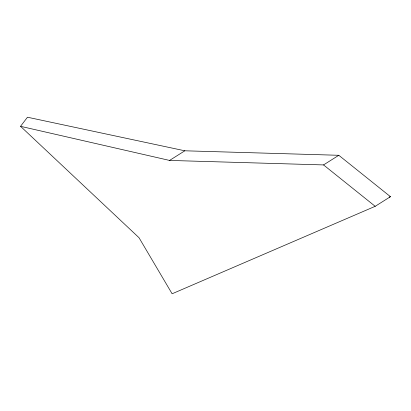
<?xml version="1.0" encoding="UTF-8"?>
<svg xmlns="http://www.w3.org/2000/svg" width="411" height="411" viewBox="0 0 411 411"><rect width="100%" height="100%" fill="white"/><g stroke="black" fill="none" stroke-linecap="round" stroke-linejoin="round"><path stroke-width="0.62" d="M20.55 126.321L27.465 117.222L184.832 150.796L338.803 155.291L390.45 196.684L375.186 206.317L172.117 293.778L139.016 237.712L20.55 126.321L169.568 160.429L323.539 164.924L338.803 155.291M169.568 160.429L184.832 150.796M389.248 197.126L390.45 196.684M323.539 164.924L375.186 206.317"/></g></svg>
